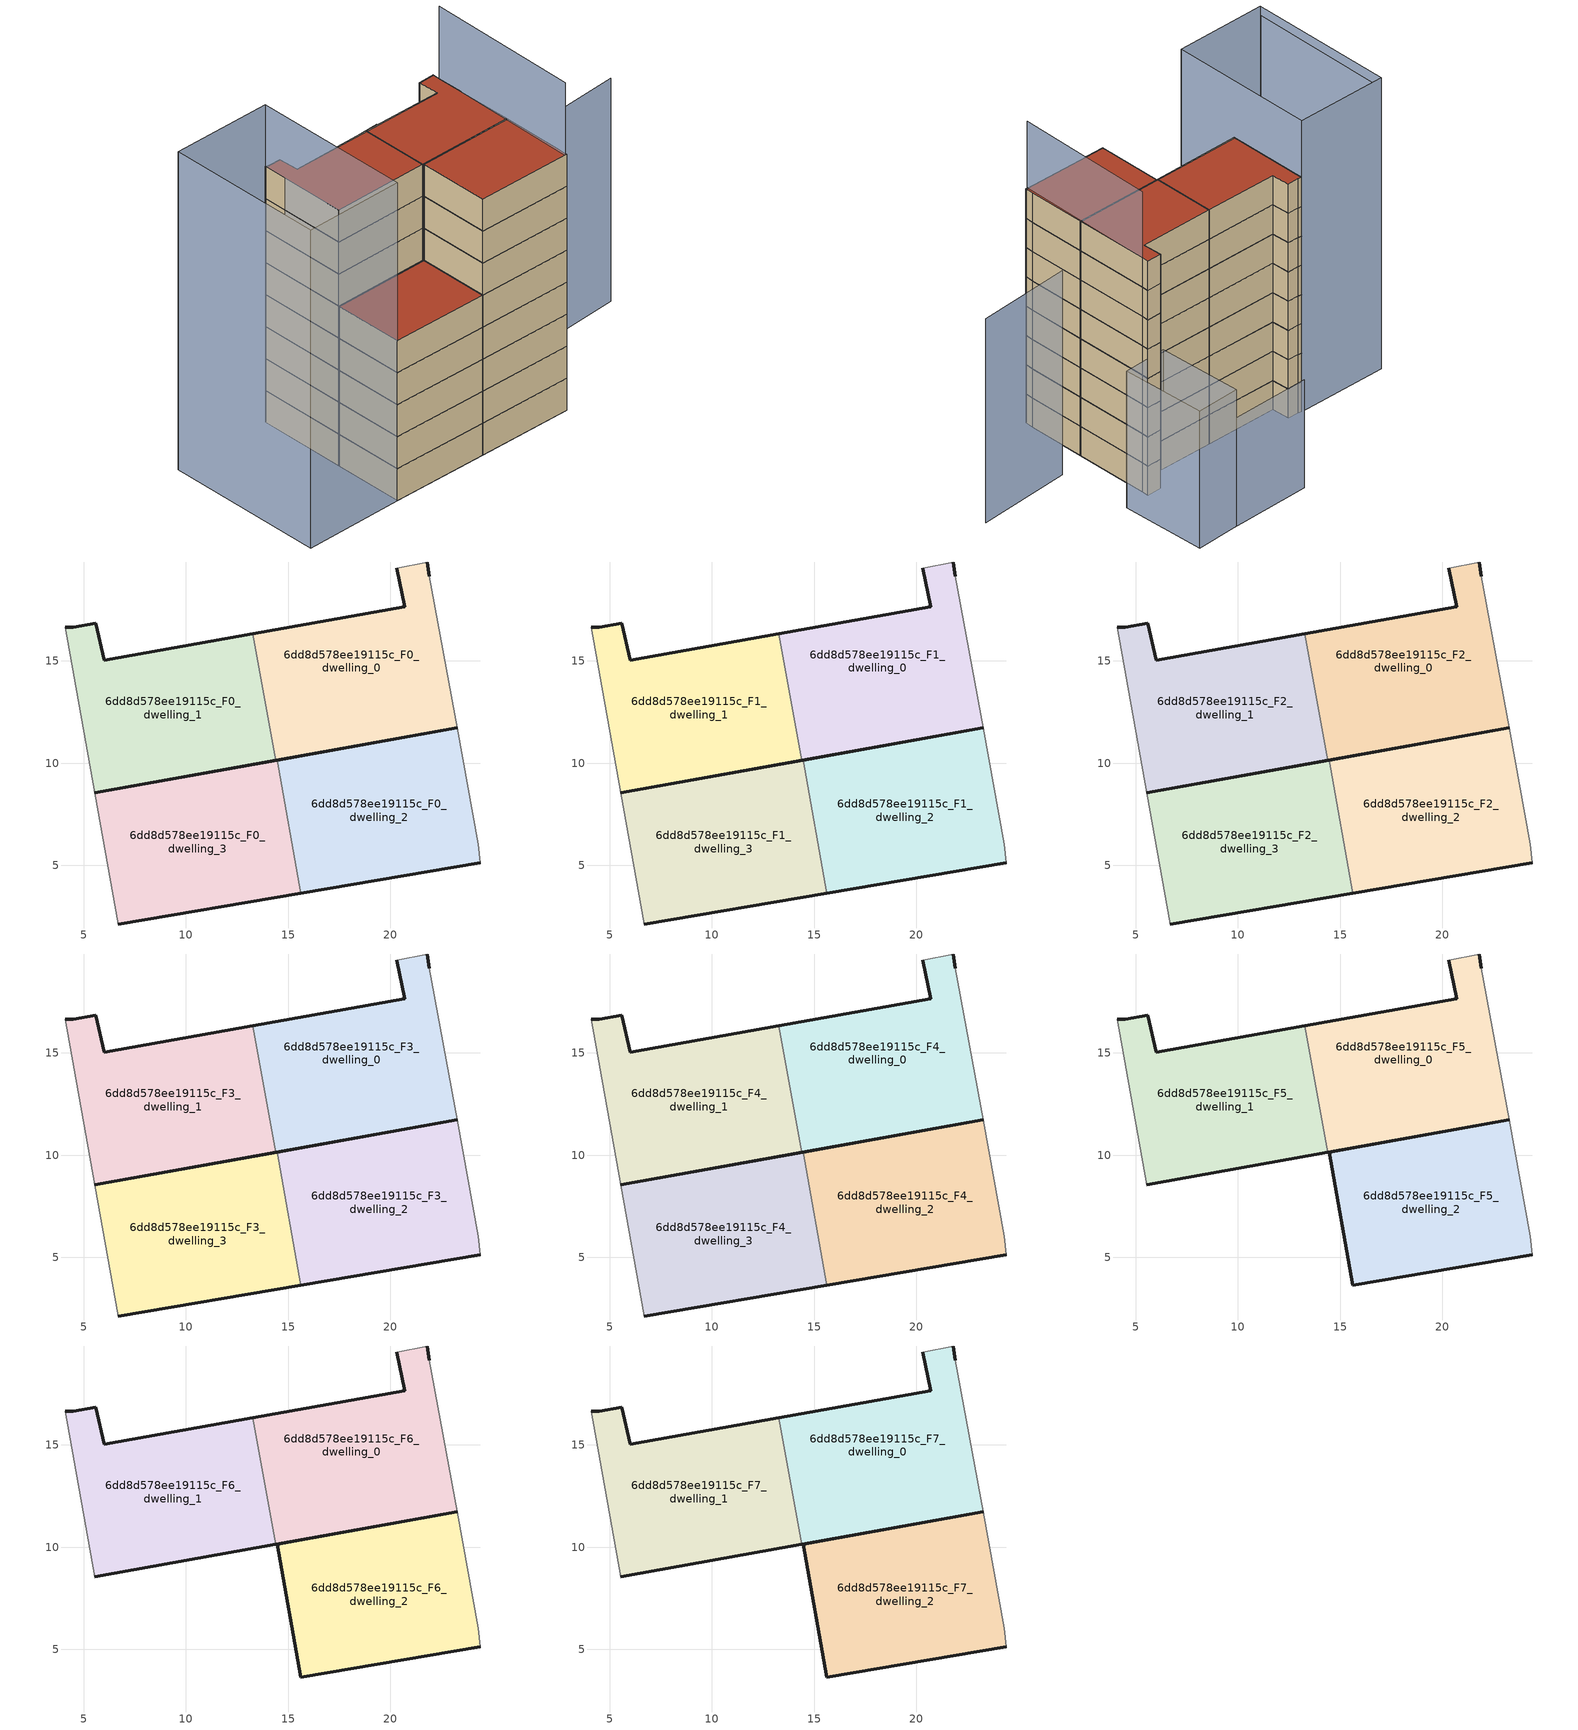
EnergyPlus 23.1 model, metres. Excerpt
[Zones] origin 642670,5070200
6dd8d578ee19115c_F0_dwelling_0
 floor ground (EU_floor_Construction): 23.26,11.72 21.91,19.14 21.81,19.84 20.3,19.54 20.7,17.64 13.27,16.33 14.38,10.14 z0
 wall outside (EU_wall_Construction): 21.81,19.84 21.91,19.14 / 23.26,11.72 14.38,10.14 / 13.27,16.33 20.7,17.64 20.3,19.54 z0:3
 wall adiabatic (EU_wall_Construction): 21.91,19.14 23.26,11.72 / 20.3,19.54 21.81,19.84 z0:3
 wall to 6dd8d578ee19115c_F0_dwelling_1 (EU_wall_Construction): 14.38,10.14 13.27,16.33 z0:3
6dd8d578ee19115c_F0_dwelling_1
 floor ground (EU_floor_Construction): 14.38,10.14 13.27,16.33 5.99,15.04 5.59,16.85 4.49,16.65 4.09,16.64 5.54,8.55 z0
 wall outside (EU_wall_Construction): 14.38,10.14 5.54,8.55 / 4.09,16.64 4.49,16.65 5.59,16.85 5.99,15.04 13.27,16.33 z0:3
 wall adiabatic (EU_wall_Construction): 5.54,8.55 4.09,16.64 z0:3
6dd8d578ee19115c_F0_dwelling_2
 floor ground (EU_floor_Construction): 24.4,5.13 24.3,6.03 23.26,11.72 14.46,10.15 15.63,3.65 z0
 wall outside (EU_wall_Construction): 14.46,10.15 23.26,11.72 / 24.4,5.13 15.63,3.65 z0:3
 wall adiabatic (EU_wall_Construction): 23.26,11.72 24.3,6.03 24.4,5.13 z0:3
 wall to 6dd8d578ee19115c_F0_dwelling_3 (EU_wall_Construction): 15.63,3.65 14.46,10.15 z0:3
6dd8d578ee19115c_F0_dwelling_3
 floor ground (EU_floor_Construction): 15.63,3.65 14.46,10.15 5.54,8.55 6.69,2.13 z0
 wall outside (EU_wall_Construction): 15.63,3.65 6.69,2.13 / 5.54,8.55 14.46,10.15 z0:3
 wall adiabatic (EU_wall_Construction): 6.69,2.13 5.54,8.55 z0:3
6dd8d578ee19115c_F1_dwelling_0
 floor to 6dd8d578ee19115c_F0_dwelling_0 (EU_floor_Construction): 23.26,11.72 21.9,19.14 21.8,19.84 20.3,19.54 20.7,17.64 13.27,16.33 14.38,10.14 z3
 wall outside (EU_wall_Construction): 21.81,19.84 21.91,19.14 / 23.26,11.72 14.38,10.14 / 13.27,16.33 20.7,17.64 20.3,19.54 z3:6
 wall adiabatic (EU_wall_Construction): 21.91,19.14 23.26,11.72 / 20.3,19.54 21.81,19.84 z3:6
 wall to 6dd8d578ee19115c_F1_dwelling_1 (EU_wall_Construction): 14.38,10.14 13.27,16.33 z3:6
6dd8d578ee19115c_F1_dwelling_1
 floor to 6dd8d578ee19115c_F0_dwelling_1 (EU_floor_Construction): 14.38,10.14 13.27,16.33 5.99,15.04 5.59,16.85 4.49,16.65 4.09,16.64 5.54,8.55 z3
 wall outside (EU_wall_Construction): 14.38,10.14 5.54,8.55 / 4.09,16.64 4.49,16.65 5.59,16.85 5.99,15.04 13.27,16.33 z3:6
 wall adiabatic (EU_wall_Construction): 5.54,8.55 4.09,16.64 z3:6
6dd8d578ee19115c_F1_dwelling_2
 floor to 6dd8d578ee19115c_F0_dwelling_2 (EU_floor_Construction): 24.4,5.13 24.3,6.03 23.26,11.72 14.46,10.15 15.63,3.65 z3
 wall outside (EU_wall_Construction): 14.46,10.15 23.26,11.72 / 24.4,5.13 15.63,3.65 z3:6
 wall adiabatic (EU_wall_Construction): 23.26,11.72 24.3,6.03 24.4,5.13 z3:6
 wall to 6dd8d578ee19115c_F1_dwelling_3 (EU_wall_Construction): 15.63,3.65 14.46,10.15 z3:6
6dd8d578ee19115c_F1_dwelling_3
 floor to 6dd8d578ee19115c_F0_dwelling_3 (EU_floor_Construction): 15.63,3.65 14.46,10.15 5.54,8.55 6.69,2.13 z3
 wall outside (EU_wall_Construction): 15.63,3.65 6.69,2.13 / 5.54,8.55 14.46,10.15 z3:6
 wall adiabatic (EU_wall_Construction): 6.69,2.13 5.54,8.55 z3:6
6dd8d578ee19115c_F2_dwelling_0
 floor to 6dd8d578ee19115c_F1_dwelling_0 (EU_floor_Construction): 23.26,11.72 21.9,19.14 21.8,19.84 20.3,19.54 20.7,17.64 13.27,16.33 14.38,10.14 z6
 wall outside (EU_wall_Construction): 21.81,19.84 21.91,19.14 / 23.26,11.72 14.38,10.14 / 13.27,16.33 20.7,17.64 20.3,19.54 z6:9
 wall adiabatic (EU_wall_Construction): 21.91,19.14 23.26,11.72 / 20.3,19.54 21.81,19.84 z6:9
 wall to 6dd8d578ee19115c_F2_dwelling_1 (EU_wall_Construction): 14.38,10.14 13.27,16.33 z6:9
6dd8d578ee19115c_F2_dwelling_1
 floor to 6dd8d578ee19115c_F1_dwelling_1 (EU_floor_Construction): 14.38,10.14 13.27,16.33 5.99,15.04 5.59,16.85 4.49,16.65 4.09,16.64 5.54,8.55 z6
 wall outside (EU_wall_Construction): 14.38,10.14 5.54,8.55 / 4.09,16.64 4.49,16.65 5.59,16.85 5.99,15.04 13.27,16.33 z6:9
 wall adiabatic (EU_wall_Construction): 5.54,8.55 4.09,16.64 z6:9
6dd8d578ee19115c_F2_dwelling_2
 floor to 6dd8d578ee19115c_F1_dwelling_2 (EU_floor_Construction): 24.4,5.13 24.3,6.03 23.26,11.72 14.46,10.15 15.63,3.65 z6
 wall outside (EU_wall_Construction): 14.46,10.15 23.26,11.72 / 24.4,5.13 15.63,3.65 z6:9
 wall adiabatic (EU_wall_Construction): 23.26,11.72 24.3,6.03 24.4,5.13 z6:9
 wall to 6dd8d578ee19115c_F2_dwelling_3 (EU_wall_Construction): 15.63,3.65 14.46,10.15 z6:9
6dd8d578ee19115c_F2_dwelling_3
 floor to 6dd8d578ee19115c_F1_dwelling_3 (EU_floor_Construction): 15.63,3.65 14.46,10.15 5.54,8.55 6.69,2.13 z6
 wall outside (EU_wall_Construction): 15.63,3.65 6.69,2.13 / 5.54,8.55 14.46,10.15 z6:9
 wall adiabatic (EU_wall_Construction): 6.69,2.13 5.54,8.55 z6:9
6dd8d578ee19115c_F3_dwelling_0
 floor to 6dd8d578ee19115c_F2_dwelling_0 (EU_floor_Construction): 23.26,11.72 21.9,19.14 21.8,19.84 20.3,19.54 20.7,17.64 13.27,16.33 14.38,10.14 z9
 wall outside (EU_wall_Construction): 21.81,19.84 21.91,19.14 / 23.26,11.72 14.38,10.14 / 13.27,16.33 20.7,17.64 20.3,19.54 z9:12
 wall adiabatic (EU_wall_Construction): 21.91,19.14 23.26,11.72 / 20.3,19.54 21.81,19.84 z9:12
 wall to 6dd8d578ee19115c_F3_dwelling_1 (EU_wall_Construction): 14.38,10.14 13.27,16.33 z9:12
6dd8d578ee19115c_F3_dwelling_1
 floor to 6dd8d578ee19115c_F2_dwelling_1 (EU_floor_Construction): 14.38,10.14 13.27,16.33 5.99,15.04 5.59,16.85 4.49,16.65 4.09,16.64 5.54,8.55 z9
 wall outside (EU_wall_Construction): 14.38,10.14 5.54,8.55 / 4.09,16.64 4.49,16.65 5.59,16.85 5.99,15.04 13.27,16.33 z9:12
 wall adiabatic (EU_wall_Construction): 5.54,8.55 4.09,16.64 z9:12
6dd8d578ee19115c_F3_dwelling_2
 floor to 6dd8d578ee19115c_F2_dwelling_2 (EU_floor_Construction): 24.4,5.13 24.3,6.03 23.26,11.72 14.46,10.15 15.63,3.65 z9
 wall outside (EU_wall_Construction): 14.46,10.15 23.26,11.72 / 24.4,5.13 15.63,3.65 z9:12
 wall adiabatic (EU_wall_Construction): 23.26,11.72 24.3,6.03 24.4,5.13 z9:12
 wall to 6dd8d578ee19115c_F3_dwelling_3 (EU_wall_Construction): 15.63,3.65 14.46,10.15 z9:12
6dd8d578ee19115c_F3_dwelling_3
 floor to 6dd8d578ee19115c_F2_dwelling_3 (EU_floor_Construction): 15.63,3.65 14.46,10.15 5.54,8.55 6.69,2.13 z9
 wall outside (EU_wall_Construction): 15.63,3.65 6.69,2.13 / 5.54,8.55 14.46,10.15 z9:12
 wall adiabatic (EU_wall_Construction): 6.69,2.13 5.54,8.55 z9:12
6dd8d578ee19115c_F4_dwelling_0
 floor to 6dd8d578ee19115c_F3_dwelling_0 (EU_floor_Construction): 23.26,11.72 21.9,19.14 21.8,19.84 20.3,19.54 20.7,17.64 13.27,16.33 14.38,10.14 z12
 wall outside (EU_wall_Construction): 21.81,19.84 21.91,19.14 / 23.26,11.72 14.38,10.14 / 13.27,16.33 20.7,17.64 20.3,19.54 z12:15
 wall adiabatic (EU_wall_Construction): 21.91,19.14 23.26,11.72 / 20.3,19.54 21.81,19.84 z12:15
 wall to 6dd8d578ee19115c_F4_dwelling_1 (EU_wall_Construction): 14.38,10.14 13.27,16.33 z12:15
6dd8d578ee19115c_F4_dwelling_1
 floor to 6dd8d578ee19115c_F3_dwelling_1 (EU_floor_Construction): 14.38,10.14 13.27,16.33 5.99,15.04 5.59,16.85 4.49,16.65 4.09,16.64 5.54,8.55 z12
 wall outside (EU_wall_Construction): 14.38,10.14 5.54,8.55 / 4.09,16.64 4.49,16.65 5.59,16.85 5.99,15.04 13.27,16.33 z12:15
 wall adiabatic (EU_wall_Construction): 5.54,8.55 4.09,16.64 z12:15
6dd8d578ee19115c_F4_dwelling_2
 floor to 6dd8d578ee19115c_F3_dwelling_2 (EU_floor_Construction): 24.4,5.13 24.3,6.03 23.26,11.72 14.46,10.15 15.63,3.65 z12
 wall outside (EU_wall_Construction): 14.46,10.15 23.26,11.72 / 24.4,5.13 15.63,3.65 z12:15
 wall adiabatic (EU_wall_Construction): 23.26,11.72 24.3,6.03 24.4,5.13 z12:15
 wall to 6dd8d578ee19115c_F4_dwelling_3 (EU_wall_Construction): 15.63,3.65 14.46,10.15 z12:15
6dd8d578ee19115c_F4_dwelling_3
 floor to 6dd8d578ee19115c_F3_dwelling_3 (EU_floor_Construction): 15.63,3.65 14.46,10.15 5.54,8.55 6.69,2.13 z12
 wall outside (EU_wall_Construction): 15.63,3.65 6.69,2.13 / 5.54,8.55 14.46,10.15 z12:15
 wall adiabatic (EU_wall_Construction): 6.69,2.13 5.54,8.55 z12:15
 roof outside (EU_roof_Construction): 14.46,10.15 15.63,3.65 6.69,2.13 5.54,8.55 z15
6dd8d578ee19115c_F5_dwelling_0
 floor to 6dd8d578ee19115c_F4_dwelling_0 (EU_floor_Construction): 23.26,11.72 21.9,19.14 21.8,19.84 20.3,19.54 20.7,17.64 13.27,16.33 14.38,10.14 z15
 wall outside (EU_wall_Construction): 21.81,19.84 21.91,19.14 / 23.26,11.72 14.38,10.14 / 13.27,16.33 20.7,17.64 20.3,19.54 z15:18
 wall adiabatic (EU_wall_Construction): 21.91,19.14 23.26,11.72 / 20.3,19.54 21.81,19.84 z15:18
 wall to 6dd8d578ee19115c_F5_dwelling_1 (EU_wall_Construction): 14.38,10.14 13.27,16.33 z15:18
6dd8d578ee19115c_F5_dwelling_1
 floor to 6dd8d578ee19115c_F4_dwelling_1 (EU_floor_Construction): 14.38,10.14 13.27,16.33 5.99,15.04 5.59,16.85 4.49,16.65 4.09,16.64 5.54,8.55 z15
 wall outside (EU_wall_Construction): 14.38,10.14 5.54,8.55 / 4.09,16.64 4.49,16.65 5.59,16.85 5.99,15.04 13.27,16.33 z15:18
 wall adiabatic (EU_wall_Construction): 5.54,8.55 4.09,16.64 z15:18
6dd8d578ee19115c_F5_dwelling_2
 floor to 6dd8d578ee19115c_F4_dwelling_2 (EU_floor_Construction): 24.4,5.13 24.3,6.03 23.26,11.72 14.46,10.15 15.63,3.65 z15
 wall outside (EU_wall_Construction): 24.4,5.13 15.63,3.65 14.46,10.15 23.26,11.72 z15:18
 wall adiabatic (EU_wall_Construction): 23.26,11.72 24.3,6.03 24.4,5.13 z15:18
6dd8d578ee19115c_F6_dwelling_0
 floor to 6dd8d578ee19115c_F5_dwelling_0 (EU_floor_Construction): 23.26,11.72 21.9,19.14 21.8,19.84 20.3,19.54 20.7,17.64 13.27,16.33 14.38,10.14 z18
 wall outside (EU_wall_Construction): 21.81,19.84 21.91,19.14 / 23.26,11.72 14.38,10.14 / 13.27,16.33 20.7,17.64 20.3,19.54 z18:21
 wall adiabatic (EU_wall_Construction): 21.91,19.14 23.26,11.72 / 20.3,19.54 21.81,19.84 z18:21
 wall to 6dd8d578ee19115c_F6_dwelling_1 (EU_wall_Construction): 14.38,10.14 13.27,16.33 z18:21
6dd8d578ee19115c_F6_dwelling_1
 floor to 6dd8d578ee19115c_F5_dwelling_1 (EU_floor_Construction): 14.38,10.14 13.27,16.33 5.99,15.04 5.59,16.85 4.49,16.65 4.09,16.64 5.54,8.55 z18
 wall outside (EU_wall_Construction): 14.38,10.14 5.54,8.55 / 4.09,16.64 4.49,16.65 5.59,16.85 5.99,15.04 13.27,16.33 z18:21
 wall adiabatic (EU_wall_Construction): 5.54,8.55 4.09,16.64 z18:21
6dd8d578ee19115c_F6_dwelling_2
 floor to 6dd8d578ee19115c_F5_dwelling_2 (EU_floor_Construction): 24.4,5.13 24.3,6.03 23.26,11.72 14.46,10.15 15.63,3.65 z18
 wall outside (EU_wall_Construction): 24.4,5.13 15.63,3.65 14.46,10.15 23.26,11.72 z18:21
 wall adiabatic (EU_wall_Construction): 23.26,11.72 24.3,6.03 24.4,5.13 z18:21
6dd8d578ee19115c_F7_dwelling_0
 floor to 6dd8d578ee19115c_F6_dwelling_0 (EU_floor_Construction): 23.26,11.72 21.9,19.14 21.8,19.84 20.3,19.54 20.7,17.64 13.27,16.33 14.38,10.14 z21
 wall outside (EU_wall_Construction): 21.81,19.84 21.91,19.14 / 23.26,11.72 14.38,10.14 / 13.27,16.33 20.7,17.64 20.3,19.54 z21:24
 wall adiabatic (EU_wall_Construction): 21.91,19.14 23.26,11.72 / 20.3,19.54 21.81,19.84 z21:24
 wall to 6dd8d578ee19115c_F7_dwelling_1 (EU_wall_Construction): 14.38,10.14 13.27,16.33 z21:24
 roof outside (EU_roof_Construction): 21.81,19.84 21.91,19.14 23.26,11.72 14.38,10.14 13.27,16.33 20.7,17.64 20.3,19.54 z24
6dd8d578ee19115c_F7_dwelling_1
 floor to 6dd8d578ee19115c_F6_dwelling_1 (EU_floor_Construction): 14.38,10.14 13.27,16.33 5.99,15.04 5.59,16.85 4.49,16.65 4.09,16.64 5.54,8.55 z21
 wall outside (EU_wall_Construction): 14.38,10.14 5.54,8.55 / 4.09,16.64 4.49,16.65 5.59,16.85 5.99,15.04 13.27,16.33 z21:24
 wall adiabatic (EU_wall_Construction): 5.54,8.55 4.09,16.64 z21:24
 roof outside (EU_roof_Construction): 13.27,16.33 14.38,10.14 5.54,8.55 4.09,16.64 4.49,16.65 5.59,16.85 5.99,15.04 z24
6dd8d578ee19115c_F7_dwelling_2
 floor to 6dd8d578ee19115c_F6_dwelling_2 (EU_floor_Construction): 24.4,5.13 24.3,6.03 23.26,11.72 14.46,10.15 15.63,3.65 z21
 wall outside (EU_wall_Construction): 24.4,5.13 15.63,3.65 14.46,10.15 23.26,11.72 z21:24
 wall adiabatic (EU_wall_Construction): 23.26,11.72 24.3,6.03 24.4,5.13 z21:24
 roof outside (EU_roof_Construction): 23.26,11.72 24.3,6.03 24.4,5.13 15.63,3.65 14.46,10.15 z24
shading: 24.2,5.1 21.9,19.14 z0:30.8; 19.94,19.39 18.1,27.75 / 18.1,27.75 22.47,28.71 / 22.47,28.71 24.31,20.34 / 24.31,20.34 19.94,19.39 z0:14; 35.41,15.61 26.07,13.22 z0:20.9; 22.21,28.55 10.2,26.15 z0:11.1; -4.85,14.95 -2.42,0.64 z0:28.9; 4.09,16.65 6.69,2.13 / 6.69,2.13 -2.42,0.5 / -2.42,0.5 -5.02,15.01 / -5.02,15.01 4.09,16.65 z0:29.8
[Building]
EU S2 Campaign: North Axis=0; Terrain=City; Solar Distribution=FullExterior
[Site:Location]
Lyon-Bron: Latitude=45.75; Longitude=5; Time Zone=1; Elevation=198
[SizingPeriod:WeatherFileDays]
AnnualSizingPeriod: Begin Month=1; Begin Day of Month=1; End Month=12; End Day of Month=31; Day of Week for Start Day=Monday; Use Weather File Daylight Saving Period=No; Use Weather File Rain and Snow Indicators=No
[MATERIAL]
EU_InternalMass_Material: Roughness=MediumRough; Thickness=0.1; Conductivity=1; Density=1800; Specific Heat=900; Thermal Absorptance=0.9; Solar Absorptance=0.7; Visible Absorptance=0.7
[MATERIAL:NOMASS] Roughness=MediumRough; Thermal Absorptance=0.9; Solar Absorptance=0.7; Visible Absorptance=0.7
Name | Thermal Resistance
EU_wall_NoMass | 0.776494
EU_roof_NoMass | 0.486893
EU_floor_NoMass | 0.421597
[CONSTRUCTION]
EU_wall_Construction: EU_wall_NoMass
EU_roof_Construction: EU_roof_NoMass
EU_floor_Construction: EU_floor_NoMass
EU_InternalMass_Construction: EU_InternalMass_Material
[ZONE] Type=1; Multiplier=1; Ceiling Height=autocalculate; Floor Area=autocalculate; Part of Total Floor Area=Yes
Name | Volume
6dd8d578ee19115c_F0_dwelling_0 | 178.478
6dd8d578ee19115c_F1_dwelling_0; 6dd8d578ee19115c_F2_dwelling_0; 6dd8d578ee19115c_F3_dwelling_0; 6dd8d578ee19115c_F4_dwelling_0; 6dd8d578ee19115c_F5_dwelling_0; 6dd8d578ee19115c_F6_dwelling_0; 6dd8d578ee19115c_F7_dwelling_0 | 178.477
6dd8d578ee19115c_F0_dwelling_1 | 178.492
6dd8d578ee19115c_F1_dwelling_1; 6dd8d578ee19115c_F2_dwelling_1; 6dd8d578ee19115c_F3_dwelling_1; 6dd8d578ee19115c_F4_dwelling_1; 6dd8d578ee19115c_F5_dwelling_1; 6dd8d578ee19115c_F6_dwelling_1; 6dd8d578ee19115c_F7_dwelling_1 | 178.493
6dd8d578ee19115c_F0_dwelling_2; 6dd8d578ee19115c_F1_dwelling_3; 6dd8d578ee19115c_F2_dwelling_3; 6dd8d578ee19115c_F3_dwelling_3; 6dd8d578ee19115c_F4_dwelling_3 | 178.465
6dd8d578ee19115c_F1_dwelling_2; 6dd8d578ee19115c_F2_dwelling_2; 6dd8d578ee19115c_F3_dwelling_2; 6dd8d578ee19115c_F4_dwelling_2; 6dd8d578ee19115c_F5_dwelling_2; 6dd8d578ee19115c_F6_dwelling_2; 6dd8d578ee19115c_F7_dwelling_2; 6dd8d578ee19115c_F0_dwelling_3 | 178.463
[INTERNALMASS] Construction=EU_InternalMass_Construction
Name | Zone or ZoneList | Surface Area
6dd8d578ee19115c_F0_dwelling_0_EU_InternalMass | 6dd8d578ee19115c_F0_dwelling_0 | 59.4923
6dd8d578ee19115c_F0_dwelling_1_EU_InternalMass | 6dd8d578ee19115c_F0_dwelling_1 | 59.4975
6dd8d578ee19115c_F0_dwelling_2_EU_InternalMass | 6dd8d578ee19115c_F0_dwelling_2 | 59.4877
6dd8d578ee19115c_F0_dwelling_3_EU_InternalMass | 6dd8d578ee19115c_F0_dwelling_3 | 59.488
6dd8d578ee19115c_F1_dwelling_0_EU_InternalMass | 6dd8d578ee19115c_F1_dwelling_0 | 59.4923
6dd8d578ee19115c_F1_dwelling_1_EU_InternalMass | 6dd8d578ee19115c_F1_dwelling_1 | 59.4975
6dd8d578ee19115c_F1_dwelling_2_EU_InternalMass | 6dd8d578ee19115c_F1_dwelling_2 | 59.4877
6dd8d578ee19115c_F1_dwelling_3_EU_InternalMass | 6dd8d578ee19115c_F1_dwelling_3 | 59.488
6dd8d578ee19115c_F2_dwelling_0_EU_InternalMass | 6dd8d578ee19115c_F2_dwelling_0 | 59.4923
6dd8d578ee19115c_F2_dwelling_1_EU_InternalMass | 6dd8d578ee19115c_F2_dwelling_1 | 59.4975
6dd8d578ee19115c_F2_dwelling_2_EU_InternalMass | 6dd8d578ee19115c_F2_dwelling_2 | 59.4877
6dd8d578ee19115c_F2_dwelling_3_EU_InternalMass | 6dd8d578ee19115c_F2_dwelling_3 | 59.488
6dd8d578ee19115c_F3_dwelling_0_EU_InternalMass | 6dd8d578ee19115c_F3_dwelling_0 | 59.4923
6dd8d578ee19115c_F3_dwelling_1_EU_InternalMass | 6dd8d578ee19115c_F3_dwelling_1 | 59.4975
6dd8d578ee19115c_F3_dwelling_2_EU_InternalMass | 6dd8d578ee19115c_F3_dwelling_2 | 59.4877
6dd8d578ee19115c_F3_dwelling_3_EU_InternalMass | 6dd8d578ee19115c_F3_dwelling_3 | 59.488
6dd8d578ee19115c_F4_dwelling_0_EU_InternalMass | 6dd8d578ee19115c_F4_dwelling_0 | 59.4923
6dd8d578ee19115c_F4_dwelling_1_EU_InternalMass | 6dd8d578ee19115c_F4_dwelling_1 | 59.4975
6dd8d578ee19115c_F4_dwelling_2_EU_InternalMass | 6dd8d578ee19115c_F4_dwelling_2 | 59.4877
6dd8d578ee19115c_F4_dwelling_3_EU_InternalMass | 6dd8d578ee19115c_F4_dwelling_3 | 59.488
6dd8d578ee19115c_F5_dwelling_0_EU_InternalMass | 6dd8d578ee19115c_F5_dwelling_0 | 59.491
6dd8d578ee19115c_F5_dwelling_1_EU_InternalMass | 6dd8d578ee19115c_F5_dwelling_1 | 59.4969
6dd8d578ee19115c_F5_dwelling_2_EU_InternalMass | 6dd8d578ee19115c_F5_dwelling_2 | 118.982
6dd8d578ee19115c_F6_dwelling_0_EU_InternalMass | 6dd8d578ee19115c_F6_dwelling_0 | 59.491
6dd8d578ee19115c_F6_dwelling_1_EU_InternalMass | 6dd8d578ee19115c_F6_dwelling_1 | 59.4969
6dd8d578ee19115c_F6_dwelling_2_EU_InternalMass | 6dd8d578ee19115c_F6_dwelling_2 | 118.982
6dd8d578ee19115c_F7_dwelling_0_EU_InternalMass | 6dd8d578ee19115c_F7_dwelling_0 | 59.491
6dd8d578ee19115c_F7_dwelling_1_EU_InternalMass | 6dd8d578ee19115c_F7_dwelling_1 | 59.4969
6dd8d578ee19115c_F7_dwelling_2_EU_InternalMass | 6dd8d578ee19115c_F7_dwelling_2 | 118.982
[OTHEREQUIPMENT] Fuel Type=Electricity; Design Level Calculation Method=Watts/Area; Power per Zone Floor Area=1; Fraction Latent=0; Fraction Radiant=0; Fraction Lost=0; Carbon Dioxide Generation Rate=0; EndUse Subcategory=EU_Step8_InternalGains
Name | Zone or ZoneList or Space or SpaceList | Schedule
EU_Step8_InternalGain_6dd8d578ee19115c_F0_dwelling_0_f000 | 6dd8d578ee19115c_F0_dwelling_0 | EU_Step8_GainSchedule_6dd8d578ee19115c_F0_dwelling_0_f000
EU_Step8_InternalGain_6dd8d578ee19115c_F0_dwelling_1_f000 | 6dd8d578ee19115c_F0_dwelling_1 | EU_Step8_GainSchedule_6dd8d578ee19115c_F0_dwelling_1_f000
EU_Step8_InternalGain_6dd8d578ee19115c_F0_dwelling_2_f000 | 6dd8d578ee19115c_F0_dwelling_2 | EU_Step8_GainSchedule_6dd8d578ee19115c_F0_dwelling_2_f000
EU_Step8_InternalGain_6dd8d578ee19115c_F0_dwelling_3_f000 | 6dd8d578ee19115c_F0_dwelling_3 | EU_Step8_GainSchedule_6dd8d578ee19115c_F0_dwelling_3_f000
EU_Step8_InternalGain_6dd8d578ee19115c_F1_dwelling_0_f000 | 6dd8d578ee19115c_F1_dwelling_0 | EU_Step8_GainSchedule_6dd8d578ee19115c_F1_dwelling_0_f000
EU_Step8_InternalGain_6dd8d578ee19115c_F1_dwelling_1_f000 | 6dd8d578ee19115c_F1_dwelling_1 | EU_Step8_GainSchedule_6dd8d578ee19115c_F1_dwelling_1_f000
EU_Step8_InternalGain_6dd8d578ee19115c_F1_dwelling_2_f000 | 6dd8d578ee19115c_F1_dwelling_2 | EU_Step8_GainSchedule_6dd8d578ee19115c_F1_dwelling_2_f000
EU_Step8_InternalGain_6dd8d578ee19115c_F1_dwelling_3_f000 | 6dd8d578ee19115c_F1_dwelling_3 | EU_Step8_GainSchedule_6dd8d578ee19115c_F1_dwelling_3_f000
EU_Step8_InternalGain_6dd8d578ee19115c_F2_dwelling_0_f000 | 6dd8d578ee19115c_F2_dwelling_0 | EU_Step8_GainSchedule_6dd8d578ee19115c_F2_dwelling_0_f000
EU_Step8_InternalGain_6dd8d578ee19115c_F2_dwelling_1_f000 | 6dd8d578ee19115c_F2_dwelling_1 | EU_Step8_GainSchedule_6dd8d578ee19115c_F2_dwelling_1_f000
EU_Step8_InternalGain_6dd8d578ee19115c_F2_dwelling_2_f000 | 6dd8d578ee19115c_F2_dwelling_2 | EU_Step8_GainSchedule_6dd8d578ee19115c_F2_dwelling_2_f000
EU_Step8_InternalGain_6dd8d578ee19115c_F2_dwelling_3_f000 | 6dd8d578ee19115c_F2_dwelling_3 | EU_Step8_GainSchedule_6dd8d578ee19115c_F2_dwelling_3_f000
EU_Step8_InternalGain_6dd8d578ee19115c_F3_dwelling_0_f000 | 6dd8d578ee19115c_F3_dwelling_0 | EU_Step8_GainSchedule_6dd8d578ee19115c_F3_dwelling_0_f000
EU_Step8_InternalGain_6dd8d578ee19115c_F3_dwelling_1_f000 | 6dd8d578ee19115c_F3_dwelling_1 | EU_Step8_GainSchedule_6dd8d578ee19115c_F3_dwelling_1_f000
EU_Step8_InternalGain_6dd8d578ee19115c_F3_dwelling_2_f000 | 6dd8d578ee19115c_F3_dwelling_2 | EU_Step8_GainSchedule_6dd8d578ee19115c_F3_dwelling_2_f000
EU_Step8_InternalGain_6dd8d578ee19115c_F3_dwelling_3_f000 | 6dd8d578ee19115c_F3_dwelling_3 | EU_Step8_GainSchedule_6dd8d578ee19115c_F3_dwelling_3_f000
EU_Step8_InternalGain_6dd8d578ee19115c_F4_dwelling_0_f000 | 6dd8d578ee19115c_F4_dwelling_0 | EU_Step8_GainSchedule_6dd8d578ee19115c_F4_dwelling_0_f000
EU_Step8_InternalGain_6dd8d578ee19115c_F4_dwelling_1_f000 | 6dd8d578ee19115c_F4_dwelling_1 | EU_Step8_GainSchedule_6dd8d578ee19115c_F4_dwelling_1_f000
EU_Step8_InternalGain_6dd8d578ee19115c_F4_dwelling_2_f000 | 6dd8d578ee19115c_F4_dwelling_2 | EU_Step8_GainSchedule_6dd8d578ee19115c_F4_dwelling_2_f000
EU_Step8_InternalGain_6dd8d578ee19115c_F4_dwelling_3_f000 | 6dd8d578ee19115c_F4_dwelling_3 | EU_Step8_GainSchedule_6dd8d578ee19115c_F4_dwelling_3_f000
EU_Step8_InternalGain_6dd8d578ee19115c_F5_dwelling_0_f000 | 6dd8d578ee19115c_F5_dwelling_0 | EU_Step8_GainSchedule_6dd8d578ee19115c_F5_dwelling_0_f000
EU_Step8_InternalGain_6dd8d578ee19115c_F5_dwelling_1_f000 | 6dd8d578ee19115c_F5_dwelling_1 | EU_Step8_GainSchedule_6dd8d578ee19115c_F5_dwelling_1_f000
EU_Step8_InternalGain_6dd8d578ee19115c_F5_dwelling_2_f000 | 6dd8d578ee19115c_F5_dwelling_2 | EU_Step8_GainSchedule_6dd8d578ee19115c_F5_dwelling_2_f000
EU_Step8_InternalGain_6dd8d578ee19115c_F6_dwelling_0_f000 | 6dd8d578ee19115c_F6_dwelling_0 | EU_Step8_GainSchedule_6dd8d578ee19115c_F6_dwelling_0_f000
EU_Step8_InternalGain_6dd8d578ee19115c_F6_dwelling_1_f000 | 6dd8d578ee19115c_F6_dwelling_1 | EU_Step8_GainSchedule_6dd8d578ee19115c_F6_dwelling_1_f000
EU_Step8_InternalGain_6dd8d578ee19115c_F6_dwelling_2_f000 | 6dd8d578ee19115c_F6_dwelling_2 | EU_Step8_GainSchedule_6dd8d578ee19115c_F6_dwelling_2_f000
EU_Step8_InternalGain_6dd8d578ee19115c_F7_dwelling_0_f000 | 6dd8d578ee19115c_F7_dwelling_0 | EU_Step8_GainSchedule_6dd8d578ee19115c_F7_dwelling_0_f000
EU_Step8_InternalGain_6dd8d578ee19115c_F7_dwelling_1_f000 | 6dd8d578ee19115c_F7_dwelling_1 | EU_Step8_GainSchedule_6dd8d578ee19115c_F7_dwelling_1_f000
EU_Step8_InternalGain_6dd8d578ee19115c_F7_dwelling_2_f000 | 6dd8d578ee19115c_F7_dwelling_2 | EU_Step8_GainSchedule_6dd8d578ee19115c_F7_dwelling_2_f000
[ZONEVENTILATION:DESIGNFLOWRATE] Schedule=EU_AlwaysOn; Design Flow Rate Calculation Method=AirChanges/Hour; Air Changes per Hour=0.693814; Ventilation Type=Natural; Fan Pressure Rise=0; Fan Total Efficiency=1; Constant Term Coefficient=1; Temperature Term Coefficient=0; Velocity Term Coefficient=0; Velocity Squared Term Coefficient=0; Minimum Indoor Temperature=-100; Maximum Indoor Temperature=100; Delta Temperature=-100; Minimum Outdoor Temperature=-100; Maximum Outdoor Temperature=100; Maximum Wind Speed=40
Name | Zone or ZoneList or Space or SpaceList
EU_ConstantAir_6dd8d578ee19115c_F0_dwelling_0 | 6dd8d578ee19115c_F0_dwelling_0
EU_ConstantAir_6dd8d578ee19115c_F0_dwelling_1 | 6dd8d578ee19115c_F0_dwelling_1
EU_ConstantAir_6dd8d578ee19115c_F0_dwelling_2 | 6dd8d578ee19115c_F0_dwelling_2
EU_ConstantAir_6dd8d578ee19115c_F0_dwelling_3 | 6dd8d578ee19115c_F0_dwelling_3
EU_ConstantAir_6dd8d578ee19115c_F1_dwelling_0 | 6dd8d578ee19115c_F1_dwelling_0
EU_ConstantAir_6dd8d578ee19115c_F1_dwelling_1 | 6dd8d578ee19115c_F1_dwelling_1
EU_ConstantAir_6dd8d578ee19115c_F1_dwelling_2 | 6dd8d578ee19115c_F1_dwelling_2
EU_ConstantAir_6dd8d578ee19115c_F1_dwelling_3 | 6dd8d578ee19115c_F1_dwelling_3
EU_ConstantAir_6dd8d578ee19115c_F2_dwelling_0 | 6dd8d578ee19115c_F2_dwelling_0
EU_ConstantAir_6dd8d578ee19115c_F2_dwelling_1 | 6dd8d578ee19115c_F2_dwelling_1
EU_ConstantAir_6dd8d578ee19115c_F2_dwelling_2 | 6dd8d578ee19115c_F2_dwelling_2
EU_ConstantAir_6dd8d578ee19115c_F2_dwelling_3 | 6dd8d578ee19115c_F2_dwelling_3
EU_ConstantAir_6dd8d578ee19115c_F3_dwelling_0 | 6dd8d578ee19115c_F3_dwelling_0
EU_ConstantAir_6dd8d578ee19115c_F3_dwelling_1 | 6dd8d578ee19115c_F3_dwelling_1
EU_ConstantAir_6dd8d578ee19115c_F3_dwelling_2 | 6dd8d578ee19115c_F3_dwelling_2
EU_ConstantAir_6dd8d578ee19115c_F3_dwelling_3 | 6dd8d578ee19115c_F3_dwelling_3
EU_ConstantAir_6dd8d578ee19115c_F4_dwelling_0 | 6dd8d578ee19115c_F4_dwelling_0
EU_ConstantAir_6dd8d578ee19115c_F4_dwelling_1 | 6dd8d578ee19115c_F4_dwelling_1
EU_ConstantAir_6dd8d578ee19115c_F4_dwelling_2 | 6dd8d578ee19115c_F4_dwelling_2
EU_ConstantAir_6dd8d578ee19115c_F4_dwelling_3 | 6dd8d578ee19115c_F4_dwelling_3
EU_ConstantAir_6dd8d578ee19115c_F5_dwelling_0 | 6dd8d578ee19115c_F5_dwelling_0
EU_ConstantAir_6dd8d578ee19115c_F5_dwelling_1 | 6dd8d578ee19115c_F5_dwelling_1
EU_ConstantAir_6dd8d578ee19115c_F5_dwelling_2 | 6dd8d578ee19115c_F5_dwelling_2
EU_ConstantAir_6dd8d578ee19115c_F6_dwelling_0 | 6dd8d578ee19115c_F6_dwelling_0
EU_ConstantAir_6dd8d578ee19115c_F6_dwelling_1 | 6dd8d578ee19115c_F6_dwelling_1
EU_ConstantAir_6dd8d578ee19115c_F6_dwelling_2 | 6dd8d578ee19115c_F6_dwelling_2
EU_ConstantAir_6dd8d578ee19115c_F7_dwelling_0 | 6dd8d578ee19115c_F7_dwelling_0
EU_ConstantAir_6dd8d578ee19115c_F7_dwelling_1 | 6dd8d578ee19115c_F7_dwelling_1
EU_ConstantAir_6dd8d578ee19115c_F7_dwelling_2 | 6dd8d578ee19115c_F7_dwelling_2
[HVACTEMPLATE:THERMOSTAT] Constant Heating Setpoint=20; Constant Cooling Setpoint=50
EU_HeatOnly_6dd8d578ee19115c_F0_dwelling_0; EU_HeatOnly_6dd8d578ee19115c_F0_dwelling_1; EU_HeatOnly_6dd8d578ee19115c_F0_dwelling_2; EU_HeatOnly_6dd8d578ee19115c_F0_dwelling_3; EU_HeatOnly_6dd8d578ee19115c_F1_dwelling_0; EU_HeatOnly_6dd8d578ee19115c_F1_dwelling_1; EU_HeatOnly_6dd8d578ee19115c_F1_dwelling_2; EU_HeatOnly_6dd8d578ee19115c_F1_dwelling_3; EU_HeatOnly_6dd8d578ee19115c_F2_dwelling_0; EU_HeatOnly_6dd8d578ee19115c_F2_dwelling_1; EU_HeatOnly_6dd8d578ee19115c_F2_dwelling_2; EU_HeatOnly_6dd8d578ee19115c_F2_dwelling_3; EU_HeatOnly_6dd8d578ee19115c_F3_dwelling_0; EU_HeatOnly_6dd8d578ee19115c_F3_dwelling_1; EU_HeatOnly_6dd8d578ee19115c_F3_dwelling_2; EU_HeatOnly_6dd8d578ee19115c_F3_dwelling_3; EU_HeatOnly_6dd8d578ee19115c_F4_dwelling_0; EU_HeatOnly_6dd8d578ee19115c_F4_dwelling_1; EU_HeatOnly_6dd8d578ee19115c_F4_dwelling_2; EU_HeatOnly_6dd8d578ee19115c_F4_dwelling_3; EU_HeatOnly_6dd8d578ee19115c_F5_dwelling_0; EU_HeatOnly_6dd8d578ee19115c_F5_dwelling_1; EU_HeatOnly_6dd8d578ee19115c_F5_dwelling_2; EU_HeatOnly_6dd8d578ee19115c_F6_dwelling_0; EU_HeatOnly_6dd8d578ee19115c_F6_dwelling_1; EU_HeatOnly_6dd8d578ee19115c_F6_dwelling_2; EU_HeatOnly_6dd8d578ee19115c_F7_dwelling_0; EU_HeatOnly_6dd8d578ee19115c_F7_dwelling_1; EU_HeatOnly_6dd8d578ee19115c_F7_dwelling_2
[HVACTEMPLATE:ZONE:IDEALLOADSAIRSYSTEM] System Availability Schedule=EU_AlwaysOn; Maximum Heating Supply Air Temperature=50; Minimum Cooling Supply Air Temperature=13; Maximum Heating Supply Air Humidity Ratio=0.0156; Minimum Cooling Supply Air Humidity Ratio=0.0077; Heating Limit=NoLimit; Cooling Limit=NoLimit; Heating Availability Schedule=EU_AlwaysOn; Cooling Availability Schedule=EU_CoolingOff; Dehumidification Control Type=ConstantSensibleHeatRatio; Cooling Sensible Heat Ratio=0.7; Dehumidification Setpoint=60; Humidification Control Type=None; Humidification Setpoint=30; Outdoor Air Method=None; Outdoor Air Flow Rate per Person=0.00944; Outdoor Air Flow Rate per Zone Floor Area=0; Outdoor Air Flow Rate per Zone=0; Demand Controlled Ventilation Type=None; Outdoor Air Economizer Type=NoEconomizer; Heat Recovery Type=None; Sensible Heat Recovery Effectiveness=0.7; Latent Heat Recovery Effectiveness=0.65
Name | Template Thermostat
6dd8d578ee19115c_F0_dwelling_0 | EU_HeatOnly_6dd8d578ee19115c_F0_dwelling_0
6dd8d578ee19115c_F0_dwelling_1 | EU_HeatOnly_6dd8d578ee19115c_F0_dwelling_1
6dd8d578ee19115c_F0_dwelling_2 | EU_HeatOnly_6dd8d578ee19115c_F0_dwelling_2
6dd8d578ee19115c_F0_dwelling_3 | EU_HeatOnly_6dd8d578ee19115c_F0_dwelling_3
6dd8d578ee19115c_F1_dwelling_0 | EU_HeatOnly_6dd8d578ee19115c_F1_dwelling_0
6dd8d578ee19115c_F1_dwelling_1 | EU_HeatOnly_6dd8d578ee19115c_F1_dwelling_1
6dd8d578ee19115c_F1_dwelling_2 | EU_HeatOnly_6dd8d578ee19115c_F1_dwelling_2
6dd8d578ee19115c_F1_dwelling_3 | EU_HeatOnly_6dd8d578ee19115c_F1_dwelling_3
6dd8d578ee19115c_F2_dwelling_0 | EU_HeatOnly_6dd8d578ee19115c_F2_dwelling_0
6dd8d578ee19115c_F2_dwelling_1 | EU_HeatOnly_6dd8d578ee19115c_F2_dwelling_1
6dd8d578ee19115c_F2_dwelling_2 | EU_HeatOnly_6dd8d578ee19115c_F2_dwelling_2
6dd8d578ee19115c_F2_dwelling_3 | EU_HeatOnly_6dd8d578ee19115c_F2_dwelling_3
6dd8d578ee19115c_F3_dwelling_0 | EU_HeatOnly_6dd8d578ee19115c_F3_dwelling_0
6dd8d578ee19115c_F3_dwelling_1 | EU_HeatOnly_6dd8d578ee19115c_F3_dwelling_1
6dd8d578ee19115c_F3_dwelling_2 | EU_HeatOnly_6dd8d578ee19115c_F3_dwelling_2
6dd8d578ee19115c_F3_dwelling_3 | EU_HeatOnly_6dd8d578ee19115c_F3_dwelling_3
6dd8d578ee19115c_F4_dwelling_0 | EU_HeatOnly_6dd8d578ee19115c_F4_dwelling_0
6dd8d578ee19115c_F4_dwelling_1 | EU_HeatOnly_6dd8d578ee19115c_F4_dwelling_1
6dd8d578ee19115c_F4_dwelling_2 | EU_HeatOnly_6dd8d578ee19115c_F4_dwelling_2
6dd8d578ee19115c_F4_dwelling_3 | EU_HeatOnly_6dd8d578ee19115c_F4_dwelling_3
6dd8d578ee19115c_F5_dwelling_0 | EU_HeatOnly_6dd8d578ee19115c_F5_dwelling_0
6dd8d578ee19115c_F5_dwelling_1 | EU_HeatOnly_6dd8d578ee19115c_F5_dwelling_1
6dd8d578ee19115c_F5_dwelling_2 | EU_HeatOnly_6dd8d578ee19115c_F5_dwelling_2
6dd8d578ee19115c_F6_dwelling_0 | EU_HeatOnly_6dd8d578ee19115c_F6_dwelling_0
6dd8d578ee19115c_F6_dwelling_1 | EU_HeatOnly_6dd8d578ee19115c_F6_dwelling_1
6dd8d578ee19115c_F6_dwelling_2 | EU_HeatOnly_6dd8d578ee19115c_F6_dwelling_2
6dd8d578ee19115c_F7_dwelling_0 | EU_HeatOnly_6dd8d578ee19115c_F7_dwelling_0
6dd8d578ee19115c_F7_dwelling_1 | EU_HeatOnly_6dd8d578ee19115c_F7_dwelling_1
6dd8d578ee19115c_F7_dwelling_2 | EU_HeatOnly_6dd8d578ee19115c_F7_dwelling_2
[SIZING:ZONE] Zone Cooling Design Supply Air Temperature Input Method=SupplyAirTemperature; Zone Cooling Design Supply Air Temperature=13; Zone Heating Design Supply Air Temperature Input Method=SupplyAirTemperature; Zone Heating Design Supply Air Temperature=50; Zone Cooling Design Supply Air Humidity Ratio=0.008; Zone Heating Design Supply Air Humidity Ratio=0.008; Cooling Design Air Flow Method=DesignDay; Cooling Design Air Flow Rate=0; Cooling Minimum Air Flow per Zone Floor Area=0.000762; Cooling Minimum Air Flow=0; Cooling Minimum Air Flow Fraction=0.2; Heating Design Air Flow Method=DesignDay; Heating Design Air Flow Rate=0; Heating Maximum Air Flow per Zone Floor Area=0.002032; Heating Maximum Air Flow=0.141576; Heating Maximum Air Flow Fraction=0.3; Account for Dedicated Outdoor Air System=No; Dedicated Outdoor Air System Control Strategy=NeutralSupplyAir; Dedicated Outdoor Air Low Setpoint Temperature for Design=autosize; Dedicated Outdoor Air High Setpoint Temperature for Design=autosize; Zone Load Sizing Method=Sensible Load Only No Latent Load; Zone Latent Cooling Design Supply Air Humidity Ratio Input Method=HumidityRatioDifference; Zone Cooling Design Supply Air Humidity Ratio Difference=0.005; Zone Latent Heating Design Supply Air Humidity Ratio Input Method=HumidityRatioDifference; Zone Humidification Design Supply Air Humidity Ratio Difference=0.005
6dd8d578ee19115c_F0_dwelling_0; 6dd8d578ee19115c_F0_dwelling_1; 6dd8d578ee19115c_F0_dwelling_2; 6dd8d578ee19115c_F0_dwelling_3; 6dd8d578ee19115c_F1_dwelling_0; 6dd8d578ee19115c_F1_dwelling_1; 6dd8d578ee19115c_F1_dwelling_2; 6dd8d578ee19115c_F1_dwelling_3; 6dd8d578ee19115c_F2_dwelling_0; 6dd8d578ee19115c_F2_dwelling_1; 6dd8d578ee19115c_F2_dwelling_2; 6dd8d578ee19115c_F2_dwelling_3; 6dd8d578ee19115c_F3_dwelling_0; 6dd8d578ee19115c_F3_dwelling_1; 6dd8d578ee19115c_F3_dwelling_2; 6dd8d578ee19115c_F3_dwelling_3; 6dd8d578ee19115c_F4_dwelling_0; 6dd8d578ee19115c_F4_dwelling_1; 6dd8d578ee19115c_F4_dwelling_2; 6dd8d578ee19115c_F4_dwelling_3; 6dd8d578ee19115c_F5_dwelling_0; 6dd8d578ee19115c_F5_dwelling_1; 6dd8d578ee19115c_F5_dwelling_2; 6dd8d578ee19115c_F6_dwelling_0; 6dd8d578ee19115c_F6_dwelling_1; 6dd8d578ee19115c_F6_dwelling_2; 6dd8d578ee19115c_F7_dwelling_0; 6dd8d578ee19115c_F7_dwelling_1; 6dd8d578ee19115c_F7_dwelling_2
[SCHEDULE:CONSTANT]
Name | Hourly Value
EU_AlwaysOn | 1
EU_CoolingOff | 0
[SCHEDULE:FILE] Column Number=1; Rows to Skip at Top=0; Number of Hours of Data=8760; Column Separator=Comma; Interpolate to Timestep=No; Minutes per Item=60; Adjust Schedule for Daylight Savings=Yes
Name | File
EU_Step8_GainSchedule_6dd8d578ee19115c_F0_dwelling_0_f000 | ../../schedules/6dd8d578ee19115c/6dd8d578ee19115c_F0_dwelling_0_f000_gain.csv
EU_Step8_GainSchedule_6dd8d578ee19115c_F0_dwelling_1_f000 | ../../schedules/6dd8d578ee19115c/6dd8d578ee19115c_F0_dwelling_1_f000_gain.csv
EU_Step8_GainSchedule_6dd8d578ee19115c_F0_dwelling_2_f000 | ../../schedules/6dd8d578ee19115c/6dd8d578ee19115c_F0_dwelling_2_f000_gain.csv
EU_Step8_GainSchedule_6dd8d578ee19115c_F0_dwelling_3_f000 | ../../schedules/6dd8d578ee19115c/6dd8d578ee19115c_F0_dwelling_3_f000_gain.csv
EU_Step8_GainSchedule_6dd8d578ee19115c_F1_dwelling_0_f000 | ../../schedules/6dd8d578ee19115c/6dd8d578ee19115c_F1_dwelling_0_f000_gain.csv
EU_Step8_GainSchedule_6dd8d578ee19115c_F1_dwelling_1_f000 | ../../schedules/6dd8d578ee19115c/6dd8d578ee19115c_F1_dwelling_1_f000_gain.csv
EU_Step8_GainSchedule_6dd8d578ee19115c_F1_dwelling_2_f000 | ../../schedules/6dd8d578ee19115c/6dd8d578ee19115c_F1_dwelling_2_f000_gain.csv
EU_Step8_GainSchedule_6dd8d578ee19115c_F1_dwelling_3_f000 | ../../schedules/6dd8d578ee19115c/6dd8d578ee19115c_F1_dwelling_3_f000_gain.csv
EU_Step8_GainSchedule_6dd8d578ee19115c_F2_dwelling_0_f000 | ../../schedules/6dd8d578ee19115c/6dd8d578ee19115c_F2_dwelling_0_f000_gain.csv
EU_Step8_GainSchedule_6dd8d578ee19115c_F2_dwelling_1_f000 | ../../schedules/6dd8d578ee19115c/6dd8d578ee19115c_F2_dwelling_1_f000_gain.csv
EU_Step8_GainSchedule_6dd8d578ee19115c_F2_dwelling_2_f000 | ../../schedules/6dd8d578ee19115c/6dd8d578ee19115c_F2_dwelling_2_f000_gain.csv
EU_Step8_GainSchedule_6dd8d578ee19115c_F2_dwelling_3_f000 | ../../schedules/6dd8d578ee19115c/6dd8d578ee19115c_F2_dwelling_3_f000_gain.csv
EU_Step8_GainSchedule_6dd8d578ee19115c_F3_dwelling_0_f000 | ../../schedules/6dd8d578ee19115c/6dd8d578ee19115c_F3_dwelling_0_f000_gain.csv
EU_Step8_GainSchedule_6dd8d578ee19115c_F3_dwelling_1_f000 | ../../schedules/6dd8d578ee19115c/6dd8d578ee19115c_F3_dwelling_1_f000_gain.csv
EU_Step8_GainSchedule_6dd8d578ee19115c_F3_dwelling_2_f000 | ../../schedules/6dd8d578ee19115c/6dd8d578ee19115c_F3_dwelling_2_f000_gain.csv
EU_Step8_GainSchedule_6dd8d578ee19115c_F3_dwelling_3_f000 | ../../schedules/6dd8d578ee19115c/6dd8d578ee19115c_F3_dwelling_3_f000_gain.csv
EU_Step8_GainSchedule_6dd8d578ee19115c_F4_dwelling_0_f000 | ../../schedules/6dd8d578ee19115c/6dd8d578ee19115c_F4_dwelling_0_f000_gain.csv
EU_Step8_GainSchedule_6dd8d578ee19115c_F4_dwelling_1_f000 | ../../schedules/6dd8d578ee19115c/6dd8d578ee19115c_F4_dwelling_1_f000_gain.csv
EU_Step8_GainSchedule_6dd8d578ee19115c_F4_dwelling_2_f000 | ../../schedules/6dd8d578ee19115c/6dd8d578ee19115c_F4_dwelling_2_f000_gain.csv
EU_Step8_GainSchedule_6dd8d578ee19115c_F4_dwelling_3_f000 | ../../schedules/6dd8d578ee19115c/6dd8d578ee19115c_F4_dwelling_3_f000_gain.csv
EU_Step8_GainSchedule_6dd8d578ee19115c_F5_dwelling_0_f000 | ../../schedules/6dd8d578ee19115c/6dd8d578ee19115c_F5_dwelling_0_f000_gain.csv
EU_Step8_GainSchedule_6dd8d578ee19115c_F5_dwelling_1_f000 | ../../schedules/6dd8d578ee19115c/6dd8d578ee19115c_F5_dwelling_1_f000_gain.csv
EU_Step8_GainSchedule_6dd8d578ee19115c_F5_dwelling_2_f000 | ../../schedules/6dd8d578ee19115c/6dd8d578ee19115c_F5_dwelling_2_f000_gain.csv
EU_Step8_GainSchedule_6dd8d578ee19115c_F6_dwelling_0_f000 | ../../schedules/6dd8d578ee19115c/6dd8d578ee19115c_F6_dwelling_0_f000_gain.csv
EU_Step8_GainSchedule_6dd8d578ee19115c_F6_dwelling_1_f000 | ../../schedules/6dd8d578ee19115c/6dd8d578ee19115c_F6_dwelling_1_f000_gain.csv
EU_Step8_GainSchedule_6dd8d578ee19115c_F6_dwelling_2_f000 | ../../schedules/6dd8d578ee19115c/6dd8d578ee19115c_F6_dwelling_2_f000_gain.csv
EU_Step8_GainSchedule_6dd8d578ee19115c_F7_dwelling_0_f000 | ../../schedules/6dd8d578ee19115c/6dd8d578ee19115c_F7_dwelling_0_f000_gain.csv
EU_Step8_GainSchedule_6dd8d578ee19115c_F7_dwelling_1_f000 | ../../schedules/6dd8d578ee19115c/6dd8d578ee19115c_F7_dwelling_1_f000_gain.csv
EU_Step8_GainSchedule_6dd8d578ee19115c_F7_dwelling_2_f000 | ../../schedules/6dd8d578ee19115c/6dd8d578ee19115c_F7_dwelling_2_f000_gain.csv
